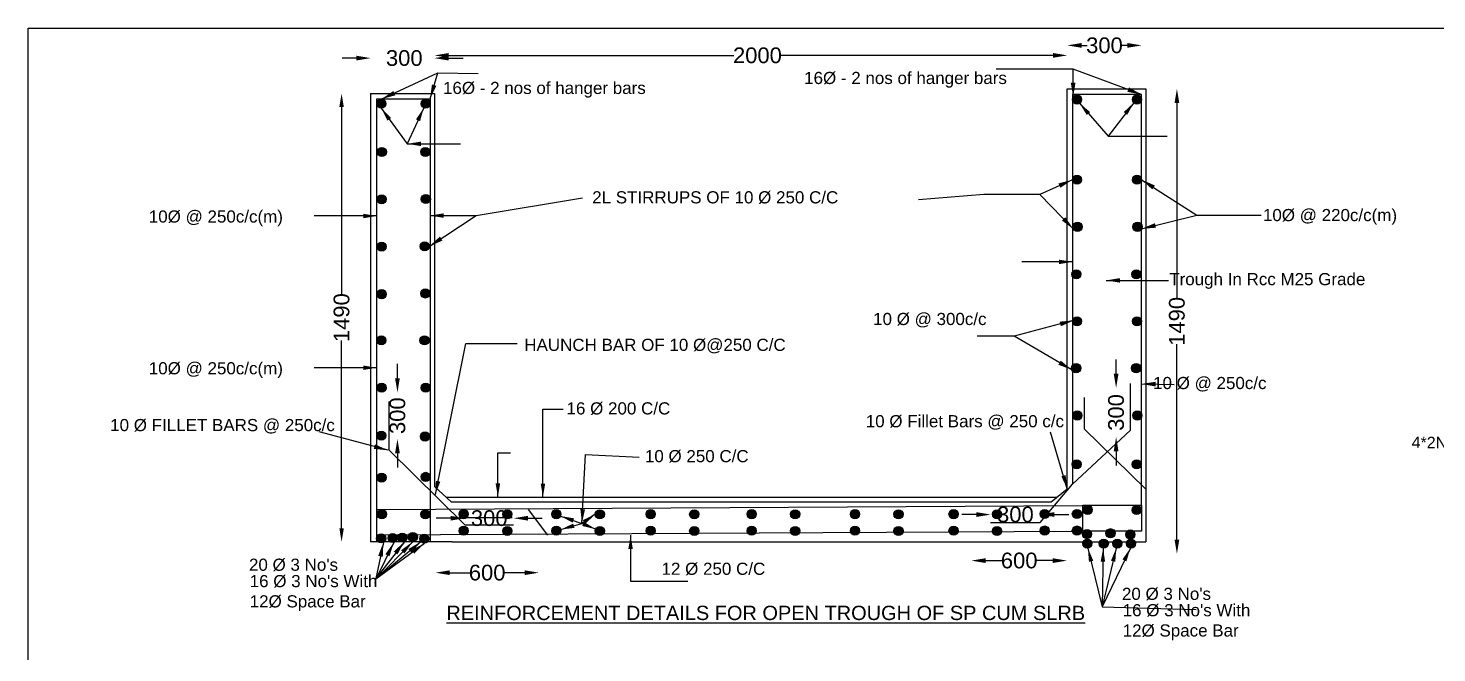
# Model space of a CAD drawing. Header units: millimetres. Extents: x 97544 to 114613, y -266 to 11013.
# Drawn here: x 97544 to 107403, y 6642 to 11013 of the extents above; entities that cross this region are included whole.
import ezdxf

# ---------------------------------------------------------------- set-up
doc = ezdxf.new("R2010")
doc.units = ezdxf.units.MM
doc.header["$MEASUREMENT"] = 0
doc.layers.add('DRAWING', color=7, linetype='Continuous')
doc.layers.add('TEXT', color=7, linetype='Continuous')
doc.styles.get("Standard").update_dxf_attribs({"font": 'arial.ttf'})
doc.dimstyles.get("Standard").update_dxf_attribs({"dimtxt": 110, "dimasz": 100, "dimexe": 0.18, "dimexo": 0.0625, "dimgap": 0.09, "dimtad": 0, "dimdec": 0, "dimzin": 0, "dimdsep": 46, "dimtxsty": 'Standard', "dimcen": 0.09, "dimse1": 1, "dimse2": 1, "dimadec": 0, "dimazin": 0, "dimtfac": 1, "dimtdec": 0, "dimtofl": 0, "dimtmove": 0, "dimatfit": 3, "dimfxl": 1, "dimtolj": 1, "dimtzin": 0, "dimarcsym": 0})

# ---------------------------------------------------------------- blocks, each defined once
blk = doc.blocks.new('*D33')
at = {"layer": 'Defpoints', "color": 0}
for p in [(99940.5, 10555.2), (99737.5, 7419.2), (99983.9, 7419.2)]:
    blk.add_point(p, dxfattribs=at)
at = {"layer": 'DRAWING', "color": 0, "lineweight": -2}
for p, q in [((99737.5, 10460.2), (99737.5, 9146.2)), ((99737.5, 7514.2), (99737.5, 8828.2))]:
    blk.add_line(p, q, dxfattribs=at)
at = {"layer": 'DRAWING', "color": 0}
for points in [[(99721.7, 10460.2), (99753.3, 10460.2), (99737.5, 10555.2)], [(99721.7, 7514.2), (99753.3, 7514.2), (99737.5, 7419.2)]]:
    blk.add_solid(points, dxfattribs=at)
at = {"layer": 'DRAWING', "color": 0, "insert": (99737.5, 8987.2), "char_height": 110, "attachment_point": 5, "rotation": 90}
blk.add_mtext('\\A1;1490', dxfattribs=at)
blk = doc.blocks.new('*D34')
at = {"layer": 'Defpoints', "color": 0}
for p in [(105365.1, 10588.6), (105583.6, 10588.6), (105365.1, 7334)]:
    blk.add_point(p, dxfattribs=at)
at = {"layer": 'DRAWING', "color": 0, "lineweight": -2}
for p, q in [((105583.6, 10488.6), (105583.6, 9120.3)), ((105583.6, 7434), (105583.6, 8802.3))]:
    blk.add_line(p, q, dxfattribs=at)
at = {"layer": 'DRAWING', "color": 0}
for points in [[(105566.9, 10488.6), (105600.2, 10488.6), (105583.6, 10588.6)], [(105566.9, 7434), (105600.2, 7434), (105583.6, 7334)]]:
    blk.add_solid(points, dxfattribs=at)
at = {"layer": 'DRAWING', "color": 0, "insert": (105583.6, 8961.3), "char_height": 110, "attachment_point": 5, "rotation": 90}
blk.add_mtext('\\A1;1490', dxfattribs=at)
blk = doc.blocks.new('*D35')
at = {"layer": 'Defpoints', "color": 0}
for p in [(105336.2, 10892.2), (104816.6, 10588.6), (105336.2, 10588.6)]:
    blk.add_point(p, dxfattribs=at)
at = {"layer": 'DRAWING', "color": 0, "lineweight": -2}
for p, q in [((104916.6, 10892.2), (104955, 10892.2)), ((105236.2, 10892.2), (105197.7, 10892.2))]:
    blk.add_line(p, q, dxfattribs=at)
at = {"layer": 'DRAWING', "color": 0}
for points in [[(104916.6, 10908.9), (104916.6, 10875.5), (104816.6, 10892.2)], [(105236.2, 10908.9), (105236.2, 10875.5), (105336.2, 10892.2)]]:
    blk.add_solid(points, dxfattribs=at)
at = {"layer": 'DRAWING', "color": 0, "insert": (105076.4, 10892.2), "char_height": 110, "attachment_point": 5}
blk.add_mtext('\\A1;300', dxfattribs=at)
blk = doc.blocks.new('*D36')
at = {"layer": 'Defpoints', "color": 0}
for p in [(100387.4, 10822.2), (100387.4, 10555.2), (104816.6, 10588.6)]:
    blk.add_point(p, dxfattribs=at)
at = {"layer": 'DRAWING', "color": 0, "lineweight": -2}
for p, q in [((100487.4, 10822.2), (102482.6, 10822.2)), ((104716.6, 10822.2), (102812.8, 10822.2))]:
    blk.add_line(p, q, dxfattribs=at)
at = {"layer": 'DRAWING', "color": 0}
for points in [[(100487.4, 10838.8), (100487.4, 10805.5), (100387.4, 10822.2)], [(104716.6, 10838.8), (104716.6, 10805.5), (104816.6, 10822.2)]]:
    blk.add_solid(points, dxfattribs=at)
at = {"layer": 'DRAWING', "color": 0, "insert": (102647.7, 10822.2), "char_height": 110, "attachment_point": 5}
blk.add_mtext('\\A1;2000', dxfattribs=at)
blk = doc.blocks.new('*D30')
at = {"layer": 'Defpoints', "color": 0}
for p in [(99940.5, 10803.2), (99940.5, 10555.2), (100387.4, 10555.2)]:
    blk.add_point(p, dxfattribs=at)
at = {"layer": 'DRAWING', "color": 0, "lineweight": -2}
for p, q in [((99840.5, 10803.2), (99740.5, 10803.2)), ((100487.4, 10803.2), (100587.4, 10803.2))]:
    blk.add_line(p, q, dxfattribs=at)
at = {"layer": 'DRAWING', "color": 0}
for points in [[(99840.5, 10819.9), (99840.5, 10786.6), (99940.5, 10803.2)], [(100487.4, 10819.9), (100487.4, 10786.6), (100387.4, 10803.2)]]:
    blk.add_solid(points, dxfattribs=at)
at = {"layer": 'DRAWING', "color": 0, "insert": (100176.2, 10803.2), "char_height": 110, "attachment_point": 5}
blk.add_mtext('\\A1;300', dxfattribs=at)
blk = doc.blocks.new('*D31')
at = {"layer": 'Defpoints', "color": 0}
for p in [(100128.4, 8463.5), (100128.4, 8463.5), (100128.4, 8138.9)]:
    blk.add_point(p, dxfattribs=at)
at = {"layer": 'DRAWING', "color": 0, "lineweight": -2}
for p, q in [((100128.4, 8563.5), (100128.4, 8663.5)), ((100128.4, 8038.9), (100128.4, 7938.9))]:
    blk.add_line(p, q, dxfattribs=at)
at = {"layer": 'DRAWING', "color": 0}
for points in [[(100111.7, 8563.5), (100145, 8563.5), (100128.4, 8463.5)], [(100111.7, 8038.9), (100145, 8038.9), (100128.4, 8138.9)]]:
    blk.add_solid(points, dxfattribs=at)
at = {"layer": 'DRAWING', "color": 0, "insert": (100128.4, 8301.2), "char_height": 110, "attachment_point": 5, "rotation": 90}
blk.add_mtext('\\A1;300', dxfattribs=at)
blk = doc.blocks.new('*D32')
at = {"layer": 'Defpoints', "color": 0}
for p in [(105156.2, 8495.4), (105158, 8495.4), (105149, 8152.2)]:
    blk.add_point(p, dxfattribs=at)
at = {"layer": 'DRAWING', "color": 0, "lineweight": -2}
for p, q in [((105158, 8595.4), (105158, 8695.4)), ((105158, 8052.2), (105158, 7952.2))]:
    blk.add_line(p, q, dxfattribs=at)
at = {"layer": 'DRAWING', "color": 0}
for points in [[(105141.3, 8595.4), (105174.6, 8595.4), (105158, 8495.4)], [(105141.3, 8052.2), (105174.6, 8052.2), (105158, 8152.2)]]:
    blk.add_solid(points, dxfattribs=at)
at = {"layer": 'DRAWING', "color": 0, "insert": (105158, 8323.8), "char_height": 110, "attachment_point": 5, "rotation": 90}
blk.add_mtext('\\A1;300', dxfattribs=at)
blk = doc.blocks.new('*D37')
at = {"layer": 'Defpoints', "color": 0}
for p in [(104144.4, 7419.2), (104814.7, 7335.7), (104144.4, 7287.3)]:
    blk.add_point(p, dxfattribs=at)
at = {"layer": 'DRAWING', "color": 0, "lineweight": -2}
for p, q in [((104244.4, 7287.3), (104357.9, 7287.3)), ((104714.7, 7287.3), (104601.3, 7287.3))]:
    blk.add_line(p, q, dxfattribs=at)
at = {"layer": 'DRAWING', "color": 0}
for points in [[(104244.4, 7303.9), (104244.4, 7270.6), (104144.4, 7287.3)], [(104714.7, 7303.9), (104714.7, 7270.6), (104814.7, 7287.3)]]:
    blk.add_solid(points, dxfattribs=at)
at = {"layer": 'DRAWING', "color": 0, "insert": (104479.6, 7287.3), "char_height": 110, "attachment_point": 5}
blk.add_mtext('\\A1;600', dxfattribs=at)
blk = doc.blocks.new('*D38')
at = {"layer": 'Defpoints', "color": 0}
for p in [(104279.4, 7609.5), (104279.4, 7553.8), (104626.8, 7553.8)]:
    blk.add_point(p, dxfattribs=at)
at = {"layer": 'DRAWING', "color": 0, "lineweight": -2}
for p, q in [((104179.4, 7609.5), (104079.4, 7609.5)), ((104726.8, 7609.5), (104826.8, 7609.5))]:
    blk.add_line(p, q, dxfattribs=at)
at = {"layer": 'DRAWING', "color": 0}
for points in [[(104179.4, 7626.2), (104179.4, 7592.8), (104279.4, 7609.5)], [(104726.8, 7626.2), (104726.8, 7592.8), (104626.8, 7609.5)]]:
    blk.add_solid(points, dxfattribs=at)
at = {"layer": 'DRAWING', "color": 0, "insert": (104453.1, 7609.5), "char_height": 110, "attachment_point": 5}
blk.add_mtext('\\A1;300', dxfattribs=at)
blk = doc.blocks.new('*D39')
at = {"layer": 'Defpoints', "color": 0}
for p in [(100599.8, 7537), (100941.6, 7583.8), (100941.6, 7537)]:
    blk.add_point(p, dxfattribs=at)
at = {"layer": 'DRAWING', "color": 0, "lineweight": -2}
for p, q in [((100499.8, 7583.8), (100399.8, 7583.8)), ((101041.6, 7583.8), (101141.6, 7583.8))]:
    blk.add_line(p, q, dxfattribs=at)
at = {"layer": 'DRAWING', "color": 0}
for points in [[(100499.8, 7600.5), (100499.8, 7567.2), (100599.8, 7583.8)], [(101041.6, 7600.5), (101041.6, 7567.2), (100941.6, 7583.8)]]:
    blk.add_solid(points, dxfattribs=at)
at = {"layer": 'DRAWING', "color": 0, "insert": (100770.7, 7583.8), "char_height": 110, "attachment_point": 5}
blk.add_mtext('\\A1;300', dxfattribs=at)
blk = doc.blocks.new('*D40')
at = {"layer": 'Defpoints', "color": 0}
for p in [(101117.7, 7419.2), (100394.8, 7303.1), (101117.7, 7202.7)]:
    blk.add_point(p, dxfattribs=at)
at = {"layer": 'DRAWING', "color": 0, "lineweight": -2}
for p, q in [((100494.8, 7202.7), (100634.5, 7202.7)), ((101017.7, 7202.7), (100877.9, 7202.7))]:
    blk.add_line(p, q, dxfattribs=at)
at = {"layer": 'DRAWING', "color": 0}
for points in [[(100494.8, 7219.3), (100494.8, 7186), (100394.8, 7202.7)], [(101017.7, 7219.3), (101017.7, 7186), (101117.7, 7202.7)]]:
    blk.add_solid(points, dxfattribs=at)
at = {"layer": 'DRAWING', "color": 0, "insert": (100756.2, 7202.7), "char_height": 110, "attachment_point": 5}
blk.add_mtext('\\A1;600', dxfattribs=at)

msp = doc.modelspace()

# ---------------------------------------------------------------- hatches: boundary and pattern name
at = {"layer": 'DRAWING'}
h = msp.add_hatch(color=256, dxfattribs=at)
h.paths.add_polyline_path([(100047.7, 10484, 0.183648), (100039.6, 10505.2), (99991.7, 10505.2, 0.106401), (99985, 10493.5), (99985, 10474.4, 0.85914)])
h.paths.add_polyline_path([(99991.7, 10505.2), (100039.6, 10505.2, 0.449154)])
h = msp.add_hatch(color=256, dxfattribs=at)
h.paths.add_polyline_path([(100357.6, 10484, 0.183648), (100349.5, 10505.2), (100301.6, 10505.2, 0.106401), (100294.9, 10493.5), (100294.9, 10474.4, 0.85914)])
h.paths.add_polyline_path([(100301.6, 10505.2), (100349.5, 10505.2, 0.449154)])
h = msp.add_hatch(color=256, dxfattribs=at)
h.paths.add_polyline_path([(104916.6, 10513.8, 0.183648), (104908.5, 10535), (104860.6, 10535, 0.106401), (104854, 10523.3), (104854, 10504.2, 0.85914)])
h.paths.add_polyline_path([(104860.6, 10535), (104908.5, 10535, 0.449154)])
h = msp.add_hatch(color=256, dxfattribs=at)
h.paths.add_polyline_path([(105336.2, 10513.8, 0.183648), (105328.1, 10535), (105280.2, 10535, 0.106401), (105273.5, 10523.3), (105273.5, 10504.2, 0.85914)])
h.paths.add_polyline_path([(105280.2, 10535), (105328.1, 10535, 0.449154)])
h = msp.add_hatch(color=256, dxfattribs=at)
h.paths.add_polyline_path([(100050.9, 10146.9, 0.183648), (100042.8, 10168.2), (99994.9, 10168.2, 0.106401), (99988.2, 10156.5), (99988.2, 10137.4, 0.85914)])
h.paths.add_polyline_path([(99994.9, 10168.2), (100042.8, 10168.2, 0.449154)])
h = msp.add_hatch(color=256, dxfattribs=at)
h.paths.add_polyline_path([(100355.9, 10146.9, 0.183648), (100347.9, 10168.2), (100300, 10168.2, 0.106401), (100293.3, 10156.5), (100293.3, 10137.4, 0.85914)])
h.paths.add_polyline_path([(100300, 10168.2), (100347.9, 10168.2, 0.449154)])
h = msp.add_hatch(color=256, dxfattribs=at)
h.paths.add_polyline_path([(104916.6, 9952.3, 0.183648), (104908.5, 9973.6), (104860.6, 9973.6, 0.106401), (104854, 9961.8), (104854, 9942.7, 0.85914)])
h.paths.add_polyline_path([(104860.6, 9973.6), (104908.5, 9973.6, 0.449154)])
h = msp.add_hatch(color=256, dxfattribs=at)
h.paths.add_polyline_path([(105336.2, 9952.3, 0.183648), (105328.1, 9973.6), (105280.2, 9973.6, 0.106401), (105273.5, 9961.8), (105273.5, 9942.7, 0.85914)])
h.paths.add_polyline_path([(105280.2, 9973.6), (105328.1, 9973.6, 0.449154)])
h = msp.add_hatch(color=256, dxfattribs=at)
h.paths.add_polyline_path([(100049.3, 9815.7, 0.183648), (100041.2, 9837), (99993.3, 9837, 0.106401), (99986.7, 9825.3), (99986.7, 9806.2, 0.85914)])
h.paths.add_polyline_path([(99993.3, 9837), (100041.2, 9837, 0.449154)])
h = msp.add_hatch(color=256, dxfattribs=at)
h.paths.add_polyline_path([(100359.2, 9817.3, 0.183648), (100351.1, 9838.6), (100303.2, 9838.6, 0.106401), (100296.6, 9826.9), (100296.6, 9807.8, 0.85914)])
h.paths.add_polyline_path([(100303.2, 9838.6), (100351.1, 9838.6, 0.449154)])
h = msp.add_hatch(color=256, dxfattribs=at)
h.paths.add_polyline_path([(104919.9, 9622.7, 0.183648), (104911.8, 9644), (104863.9, 9644, 0.106401), (104857.3, 9632.2), (104857.3, 9613.1, 0.85914)])
h.paths.add_polyline_path([(104863.9, 9644), (104911.8, 9644, 0.449154)])
h = msp.add_hatch(color=256, dxfattribs=at)
h.paths.add_polyline_path([(105339.4, 9622.7, 0.183648), (105331.3, 9644), (105283.4, 9644, 0.106401), (105276.8, 9632.2), (105276.8, 9613.1, 0.85914)])
h.paths.add_polyline_path([(105283.4, 9644), (105331.3, 9644, 0.449154)])
h = msp.add_hatch(color=256, dxfattribs=at)
h.paths.add_polyline_path([(100049.3, 9484, 0.183648), (100041.2, 9505.2), (99993.3, 9505.2, 0.106401), (99986.7, 9493.5), (99986.7, 9474.4, 0.85914)])
h.paths.add_polyline_path([(99993.3, 9505.2), (100041.2, 9505.2, 0.449154)])
h = msp.add_hatch(color=256, dxfattribs=at)
h.paths.add_polyline_path([(100351.1, 9485.6, 0.183648), (100343, 9506.8), (100295.1, 9506.8, 0.106401), (100288.5, 9495.1), (100288.5, 9476, 0.85914)])
h.paths.add_polyline_path([(100295.1, 9506.8), (100343, 9506.8, 0.449154)])
h = msp.add_hatch(color=256, dxfattribs=at)
h.paths.add_polyline_path([(104911.8, 9290.9, 0.183648), (104903.7, 9312.2), (104855.8, 9312.2, 0.106401), (104849.2, 9300.5), (104849.2, 9281.4, 0.85914)])
h.paths.add_polyline_path([(104855.8, 9312.2), (104903.7, 9312.2, 0.449154)])
h = msp.add_hatch(color=256, dxfattribs=at)
h.paths.add_polyline_path([(105331.3, 9290.9, 0.183648), (105323.2, 9312.2), (105275.3, 9312.2, 0.106401), (105268.7, 9300.5), (105268.7, 9281.4, 0.85914)])
h.paths.add_polyline_path([(105275.3, 9312.2), (105323.2, 9312.2, 0.449154)])
h = msp.add_hatch(color=256, dxfattribs=at)
h.paths.add_polyline_path([(100049.3, 9151.8, 0.183648), (100041.2, 9173.1), (99993.3, 9173.1, 0.106401), (99986.7, 9161.4), (99986.7, 9142.3, 0.85914)])
h.paths.add_polyline_path([(99993.3, 9173.1), (100041.2, 9173.1, 0.449154)])
h = msp.add_hatch(color=256, dxfattribs=at)
h.paths.add_polyline_path([(100355.9, 9156.6, 0.183648), (100347.9, 9177.9), (100300, 9177.9, 0.106401), (100293.3, 9166.2), (100293.3, 9147.1, 0.85914)])
h.paths.add_polyline_path([(100300, 9177.9), (100347.9, 9177.9, 0.449154)])
h = msp.add_hatch(color=256, dxfattribs=at)
h.paths.add_polyline_path([(104916.6, 8962, 0.183648), (104908.5, 8983.3), (104860.6, 8983.3, 0.106401), (104854, 8971.5), (104854, 8952.4, 0.85914)])
h.paths.add_polyline_path([(104860.6, 8983.3), (104908.5, 8983.3, 0.449154)])
h = msp.add_hatch(color=256, dxfattribs=at)
h.paths.add_polyline_path([(105336.2, 8962, 0.183648), (105328.1, 8983.3), (105280.2, 8983.3, 0.106401), (105273.5, 8971.5), (105273.5, 8952.4, 0.85914)])
h.paths.add_polyline_path([(105280.2, 8983.3), (105328.1, 8983.3, 0.449154)])
h = msp.add_hatch(color=256, dxfattribs=at)
h.paths.add_polyline_path([(100048.2, 8828.2, 0.183648), (100040.1, 8849.5), (99992.2, 8849.5, 0.106401), (99985.6, 8837.8), (99985.6, 8818.7, 0.85914)])
h.paths.add_polyline_path([(99992.2, 8849.5), (100040.1, 8849.5, 0.449154)])
h = msp.add_hatch(color=256, dxfattribs=at)
h.paths.add_polyline_path([(100349.9, 8828.2, 0.183648), (100341.8, 8849.5), (100293.9, 8849.5, 0.106401), (100287.3, 8837.8), (100287.3, 8818.7, 0.85914)])
h.paths.add_polyline_path([(100293.9, 8849.5), (100341.8, 8849.5, 0.449154)])
h = msp.add_hatch(color=256, dxfattribs=at)
h.paths.add_polyline_path([(104910.6, 8633.6, 0.183648), (104902.5, 8654.9), (104854.6, 8654.9, 0.106401), (104847.9, 8643.1), (104847.9, 8624, 0.85914)])
h.paths.add_polyline_path([(104854.6, 8654.9), (104902.5, 8654.9, 0.449154)])
h = msp.add_hatch(color=256, dxfattribs=at)
h.paths.add_polyline_path([(105330.1, 8633.6, 0.183648), (105322, 8654.9), (105274.1, 8654.9, 0.106401), (105267.5, 8643.1), (105267.5, 8624, 0.85914)])
h.paths.add_polyline_path([(105274.1, 8654.9), (105322, 8654.9, 0.449154)])
h = msp.add_hatch(color=256, dxfattribs=at)
h.paths.add_polyline_path([(100049.2, 8497.1, 0.183648), (100041.1, 8518.3), (99993.2, 8518.3, 0.106401), (99986.6, 8506.6), (99986.6, 8487.5, 0.85914)])
h.paths.add_polyline_path([(99993.2, 8518.3), (100041.1, 8518.3, 0.449154)])
h = msp.add_hatch(color=256, dxfattribs=at)
h.paths.add_polyline_path([(100358, 8497.1, 0.183648), (100349.9, 8518.3), (100302, 8518.3, 0.106401), (100295.4, 8506.6), (100295.4, 8487.5, 0.85914)])
h.paths.add_polyline_path([(100302, 8518.3), (100349.9, 8518.3, 0.449154)])
h = msp.add_hatch(color=256, dxfattribs=at)
h.paths.add_polyline_path([(104918.7, 8302.4, 0.183648), (104910.6, 8323.7), (104862.7, 8323.7, 0.106401), (104856, 8311.9), (104856, 8292.9, 0.85914)])
h.paths.add_polyline_path([(104862.7, 8323.7), (104910.6, 8323.7, 0.449154)])
h = msp.add_hatch(color=256, dxfattribs=at)
h.paths.add_polyline_path([(105338.2, 8302.4, 0.183648), (105330.1, 8323.7), (105282.2, 8323.7, 0.106401), (105275.6, 8311.9), (105275.6, 8292.9, 0.85914)])
h.paths.add_polyline_path([(105282.2, 8323.7), (105330.1, 8323.7, 0.449154)])
h = msp.add_hatch(color=256, dxfattribs=at)
h.paths.add_polyline_path([(100047.2, 8161.8, 0.183648), (100039.2, 8183), (99991.2, 8183, 0.106401), (99984.6, 8171.3), (99984.6, 8152.2, 0.85914)])
h.paths.add_polyline_path([(99991.2, 8183), (100039.2, 8183, 0.449154)])
h = msp.add_hatch(color=256, dxfattribs=at)
h.paths.add_polyline_path([(100353.9, 8155.7, 0.183648), (100345.8, 8177), (100297.9, 8177, 0.106401), (100291.3, 8165.2), (100291.3, 8146.1, 0.85914)])
h.paths.add_polyline_path([(100297.9, 8177), (100345.8, 8177, 0.449154)])
h = msp.add_hatch(color=256, dxfattribs=at)
h.paths.add_polyline_path([(104914.6, 7961, 0.183648), (104906.5, 7982.3), (104858.6, 7982.3, 0.106401), (104851.9, 7970.6), (104851.9, 7951.5, 0.85914)])
h.paths.add_polyline_path([(104858.6, 7982.3), (104906.5, 7982.3, 0.449154)])
h = msp.add_hatch(color=256, dxfattribs=at)
h.paths.add_polyline_path([(105334.1, 7961, 0.183648), (105326, 7982.3), (105278.1, 7982.3, 0.106401), (105271.5, 7970.6), (105271.5, 7951.5, 0.85914)])
h.paths.add_polyline_path([(105278.1, 7982.3), (105326, 7982.3, 0.449154)])
h = msp.add_hatch(color=256, dxfattribs=at)
h.paths.add_polyline_path([(100049.3, 7867.9, 0.183648), (100041.2, 7889.2), (99993.3, 7889.2, 0.106401), (99986.7, 7877.5), (99986.7, 7858.4, 0.85914)])
h.paths.add_polyline_path([(99993.3, 7889.2), (100041.2, 7889.2, 0.449154)])
h = msp.add_hatch(color=256, dxfattribs=at)
h.paths.add_polyline_path([(100358, 7872.9, 0.183648), (100349.9, 7894.2), (100302, 7894.2, 0.106401), (100295.4, 7882.5), (100295.4, 7863.4, 0.85914)])
h.paths.add_polyline_path([(100302, 7894.2), (100349.9, 7894.2, 0.449154)])
h = msp.add_hatch(color=256, dxfattribs=at)
h.paths.add_polyline_path([(100051, 7612.5, 0.183648), (100042.9, 7633.8), (99995, 7633.8, 0.106401), (99988.4, 7622.1), (99988.4, 7603, 0.85914)])
h.paths.add_polyline_path([(99995, 7633.8), (100042.9, 7633.8, 0.449154)])
h = msp.add_hatch(color=256, dxfattribs=at)
h.paths.add_polyline_path([(100355.5, 7611.3, 0.183648), (100347.4, 7632.6), (100299.5, 7632.6, 0.106401), (100292.9, 7620.8), (100292.9, 7601.7, 0.85914)])
h.paths.add_polyline_path([(100299.5, 7632.6), (100347.4, 7632.6, 0.449154)])
h = msp.add_hatch(color=256, dxfattribs=at)
h.paths.add_polyline_path([(100624.3, 7612.5, 0.183648), (100616.2, 7633.8), (100568.3, 7633.8, 0.106401), (100561.7, 7622.1), (100561.7, 7603, 0.85914)])
h.paths.add_polyline_path([(100568.3, 7633.8), (100616.2, 7633.8, 0.449154)])
h = msp.add_hatch(color=256, dxfattribs=at)
h.paths.add_polyline_path([(100928.9, 7611.3, 0.183648), (100920.8, 7632.6), (100872.9, 7632.6, 0.106401), (100866.3, 7620.8), (100866.3, 7601.7, 0.85914)])
h.paths.add_polyline_path([(100872.9, 7632.6), (100920.8, 7632.6, 0.449154)])
h = msp.add_hatch(color=256, dxfattribs=at)
h.paths.add_polyline_path([(101272.3, 7612.5, 0.183648), (101264.2, 7633.8), (101216.3, 7633.8, 0.106401), (101209.7, 7622.1), (101209.7, 7603, 0.85914)])
h.paths.add_polyline_path([(101216.3, 7633.8), (101264.2, 7633.8, 0.449154)])
h = msp.add_hatch(color=256, dxfattribs=at)
h.paths.add_polyline_path([(101576.9, 7611.3, 0.183648), (101568.8, 7632.6), (101520.9, 7632.6, 0.106401), (101514.2, 7620.8), (101514.2, 7601.7, 0.85914)])
h.paths.add_polyline_path([(101520.9, 7632.6), (101568.8, 7632.6, 0.449154)])
h = msp.add_hatch(color=256, dxfattribs=at)
h.paths.add_polyline_path([(101932.9, 7612.5, 0.183648), (101924.8, 7633.8), (101876.9, 7633.8, 0.106401), (101870.3, 7622.1), (101870.3, 7603, 0.85914)])
h.paths.add_polyline_path([(101876.9, 7633.8), (101924.8, 7633.8, 0.449154)])
h = msp.add_hatch(color=256, dxfattribs=at)
h.paths.add_polyline_path([(102237.5, 7611.3, 0.183648), (102229.4, 7632.6), (102181.5, 7632.6, 0.106401), (102174.8, 7620.8), (102174.8, 7601.7, 0.85914)])
h.paths.add_polyline_path([(102181.5, 7632.6), (102229.4, 7632.6, 0.449154)])
h = msp.add_hatch(color=256, dxfattribs=at)
h.paths.add_polyline_path([(102639.1, 7612.5, 0.183648), (102631, 7633.8), (102583.1, 7633.8, 0.106401), (102576.5, 7622.1), (102576.5, 7603, 0.85914)])
h.paths.add_polyline_path([(102583.1, 7633.8), (102631, 7633.8, 0.449154)])
h = msp.add_hatch(color=256, dxfattribs=at)
h.paths.add_polyline_path([(102943.7, 7611.3, 0.183648), (102935.6, 7632.6), (102887.7, 7632.6, 0.106401), (102881, 7620.8), (102881, 7601.7, 0.85914)])
h.paths.add_polyline_path([(102887.7, 7632.6), (102935.6, 7632.6, 0.449154)])
h = msp.add_hatch(color=256, dxfattribs=at)
h.paths.add_polyline_path([(103362.6, 7612.5, 0.183648), (103354.5, 7633.8), (103306.6, 7633.8, 0.106401), (103299.9, 7622.1), (103299.9, 7603, 0.85914)])
h.paths.add_polyline_path([(103306.6, 7633.8), (103354.5, 7633.8, 0.449154)])
h = msp.add_hatch(color=256, dxfattribs=at)
h.paths.add_polyline_path([(103667.1, 7611.3, 0.183648), (103659, 7632.6), (103611.1, 7632.6, 0.106401), (103604.5, 7620.8), (103604.5, 7601.7, 0.85914)])
h.paths.add_polyline_path([(103611.1, 7632.6), (103659, 7632.6, 0.449154)])
h = msp.add_hatch(color=256, dxfattribs=at)
h.paths.add_polyline_path([(104052.4, 7612.5, 0.183648), (104044.3, 7633.8), (103996.4, 7633.8, 0.106401), (103989.8, 7622.1), (103989.8, 7603, 0.85914)])
h.paths.add_polyline_path([(103996.4, 7633.8), (104044.3, 7633.8, 0.449154)])
h = msp.add_hatch(color=256, dxfattribs=at)
h.paths.add_polyline_path([(104357, 7611.3, 0.183648), (104348.9, 7632.6), (104301, 7632.6, 0.106401), (104294.4, 7620.8), (104294.4, 7601.7, 0.85914)])
h.paths.add_polyline_path([(104301, 7632.6), (104348.9, 7632.6, 0.449154)])
h = msp.add_hatch(color=256, dxfattribs=at)
h.paths.add_polyline_path([(104690.3, 7613.9, 0.183648), (104682.2, 7635.2), (104634.3, 7635.2, 0.106401), (104627.7, 7623.4), (104627.7, 7604.3, 0.85914)])
h.paths.add_polyline_path([(104634.3, 7635.2), (104682.2, 7635.2, 0.449154)])
h = msp.add_hatch(color=256, dxfattribs=at)
h.paths.add_polyline_path([(104915.6, 7613.9, 0.183648), (104907.5, 7635.2), (104859.6, 7635.2, 0.106401), (104853, 7623.4), (104853, 7604.3, 0.85914)])
h.paths.add_polyline_path([(104859.6, 7635.2), (104907.5, 7635.2, 0.449154)])
h = msp.add_hatch(color=256, dxfattribs=at)
h.paths.add_polyline_path([(104991.3, 7642.3, 0.183648), (104983.2, 7663.6), (104935.3, 7663.6, 0.106401), (104928.6, 7651.9), (104928.6, 7632.8, 0.85914)])
h.paths.add_polyline_path([(104935.3, 7663.6), (104983.2, 7663.6, 0.449154)])
h = msp.add_hatch(color=256, dxfattribs=at)
h.paths.add_polyline_path([(105334.1, 7641.1, 0.183648), (105326, 7662.4), (105278.1, 7662.4, 0.106401), (105271.5, 7650.6), (105271.5, 7631.5, 0.85914)])
h.paths.add_polyline_path([(105278.1, 7662.4), (105326, 7662.4, 0.449154)])
h = msp.add_hatch(color=256, dxfattribs=at)
h.paths.add_polyline_path([(100624.3, 7496.2, 0.183648), (100616.2, 7517.4), (100568.3, 7517.4, 0.106401), (100561.7, 7505.7), (100561.7, 7486.6, 0.85914)])
h.paths.add_polyline_path([(100568.3, 7517.4), (100616.2, 7517.4, 0.449154)])
h = msp.add_hatch(color=256, dxfattribs=at)
h.paths.add_polyline_path([(100928.9, 7494.9, 0.183648), (100920.8, 7516.2), (100872.9, 7516.2, 0.106401), (100866.3, 7504.4), (100866.3, 7485.3, 0.85914)])
h.paths.add_polyline_path([(100872.9, 7516.2), (100920.8, 7516.2, 0.449154)])
h = msp.add_hatch(color=256, dxfattribs=at)
h.paths.add_polyline_path([(101272.3, 7496.2, 0.183648), (101264.2, 7517.4), (101216.3, 7517.4, 0.106401), (101209.7, 7505.7), (101209.7, 7486.6, 0.85914)])
h.paths.add_polyline_path([(101216.3, 7517.4), (101264.2, 7517.4, 0.449154)])
h = msp.add_hatch(color=256, dxfattribs=at)
h.paths.add_polyline_path([(101576.9, 7494.9, 0.183648), (101568.8, 7516.2), (101520.9, 7516.2, 0.106401), (101514.2, 7504.4), (101514.2, 7485.3, 0.85914)])
h.paths.add_polyline_path([(101520.9, 7516.2), (101568.8, 7516.2, 0.449154)])
h = msp.add_hatch(color=256, dxfattribs=at)
h.paths.add_polyline_path([(101932.9, 7496.2, 0.183648), (101924.8, 7517.4), (101876.9, 7517.4, 0.106401), (101870.3, 7505.7), (101870.3, 7486.6, 0.85914)])
h.paths.add_polyline_path([(101876.9, 7517.4), (101924.8, 7517.4, 0.449154)])
h = msp.add_hatch(color=256, dxfattribs=at)
h.paths.add_polyline_path([(102237.5, 7494.9, 0.183648), (102229.4, 7516.2), (102181.5, 7516.2, 0.106401), (102174.8, 7504.4), (102174.8, 7485.3, 0.85914)])
h.paths.add_polyline_path([(102181.5, 7516.2), (102229.4, 7516.2, 0.449154)])
h = msp.add_hatch(color=256, dxfattribs=at)
h.paths.add_polyline_path([(102639.1, 7496.2, 0.183648), (102631, 7517.4), (102583.1, 7517.4, 0.106401), (102576.5, 7505.7), (102576.5, 7486.6, 0.85914)])
h.paths.add_polyline_path([(102583.1, 7517.4), (102631, 7517.4, 0.449154)])
h = msp.add_hatch(color=256, dxfattribs=at)
h.paths.add_polyline_path([(102943.7, 7494.9, 0.183648), (102935.6, 7516.2), (102887.7, 7516.2, 0.106401), (102881, 7504.4), (102881, 7485.3, 0.85914)])
h.paths.add_polyline_path([(102887.7, 7516.2), (102935.6, 7516.2, 0.449154)])
h = msp.add_hatch(color=256, dxfattribs=at)
h.paths.add_polyline_path([(103362.6, 7496.2, 0.183648), (103354.5, 7517.4), (103306.6, 7517.4, 0.106401), (103299.9, 7505.7), (103299.9, 7486.6, 0.85914)])
h.paths.add_polyline_path([(103306.6, 7517.4), (103354.5, 7517.4, 0.449154)])
h = msp.add_hatch(color=256, dxfattribs=at)
h.paths.add_polyline_path([(103667.1, 7494.9, 0.183648), (103659, 7516.2), (103611.1, 7516.2, 0.106401), (103604.5, 7504.4), (103604.5, 7485.3, 0.85914)])
h.paths.add_polyline_path([(103611.1, 7516.2), (103659, 7516.2, 0.449154)])
h = msp.add_hatch(color=256, dxfattribs=at)
h.paths.add_polyline_path([(104052.4, 7496.2, 0.183648), (104044.3, 7517.4), (103996.4, 7517.4, 0.106401), (103989.8, 7505.7), (103989.8, 7486.6, 0.85914)])
h.paths.add_polyline_path([(103996.4, 7517.4), (104044.3, 7517.4, 0.449154)])
h = msp.add_hatch(color=256, dxfattribs=at)
h.paths.add_polyline_path([(104357, 7494.9, 0.183648), (104348.9, 7516.2), (104301, 7516.2, 0.106401), (104294.4, 7504.4), (104294.4, 7485.3, 0.85914)])
h.paths.add_polyline_path([(104301, 7516.2), (104348.9, 7516.2, 0.449154)])
h = msp.add_hatch(color=256, dxfattribs=at)
h.paths.add_polyline_path([(104690.3, 7497.5, 0.183648), (104682.2, 7518.8), (104634.3, 7518.8, 0.106401), (104627.7, 7507), (104627.7, 7487.9, 0.85914)])
h.paths.add_polyline_path([(104634.3, 7518.8), (104682.2, 7518.8, 0.449154)])
h = msp.add_hatch(color=256, dxfattribs=at)
h.paths.add_polyline_path([(104915.6, 7497.5, 0.183648), (104907.5, 7518.8), (104859.6, 7518.8, 0.106401), (104853, 7507), (104853, 7487.9, 0.85914)])
h.paths.add_polyline_path([(104859.6, 7518.8), (104907.5, 7518.8, 0.449154)])
h = msp.add_hatch(color=256, dxfattribs=at)
h.paths.add_polyline_path([(104986.8, 7472.6, 0.183648), (104978.7, 7493.9), (104930.8, 7493.9, 0.106401), (104924.2, 7482.2), (104924.2, 7463.1, 0.85914)])
h.paths.add_polyline_path([(104930.8, 7493.9), (104978.7, 7493.9, 0.449154)])
h = msp.add_hatch(color=256, dxfattribs=at)
h.paths.add_polyline_path([(105090.2, 7493.9), (105146.9, 7493.9, 0.602653)])
h.paths.add_polyline_path([(105150.6, 7478.9, 0.122117), (105146.9, 7493.9), (105090.2, 7493.9, 0.122117), (105086.5, 7478.9, 1)])
for points in [[(105257.6, 7437.9, -0.034559), (105262, 7438.2, 0.374296), (105289.6, 7470, 0.21421), (105278.8, 7493.9), (105236.3, 7493.9, 0.21421), (105225.5, 7470, 0.414214)], [(105289.6, 7470, 0.21421), (105278.8, 7493.9), (105236.3, 7493.9, 0.21421), (105225.5, 7470, 1)], [(100317.3, 7408.1, -0.034559), (100321.7, 7408.4, 0.374296), (100349.3, 7440.2, 0.23987), (100336.1, 7466.1), (100298.1, 7465.9, 0.236928), (100285.2, 7440.2, 0.414214)], [(100349.3, 7440.2, 0.23987), (100336.1, 7466.1), (100298.1, 7465.9, 0.236928), (100285.2, 7440.2, 1)], [(104988.3, 7406.2, 1), (104924.2, 7406.2, 0.374296), (104951.8, 7374.4), (104960.7, 7374.4, 0.374296)], [(105103.6, 7406.2, 1), (105039.5, 7406.2, 0.374296), (105067.1, 7374.4), (105076, 7374.4, 0.374296)], [(105198.8, 7406.2, 1), (105134.7, 7406.2, 0.374296), (105162.4, 7374.4), (105171.2, 7374.4, 0.374296)], [(105262, 7438.2, -0.034559), (105257.6, 7437.9, 0.374296), (105229.9, 7406.2, 0.374296), (105257.6, 7374.4), (105266.4, 7374.4, 0.374296), (105294, 7406.2, 0.414214)]]:
    msp.add_hatch(color=256, dxfattribs=at).paths.add_polyline_path(points)
h = msp.add_hatch(color=256, dxfattribs=at)
h.paths.add_polyline_path([(100042.2, 7459, 0.576652), (99986.7, 7458.7)])
h.paths.add_polyline_path([(99986.7, 7458.7, 0.130503), (99982.5, 7442.8, 1), (100046.6, 7442.8, 0.133335), (100042.2, 7459)])
h = msp.add_hatch(color=256, dxfattribs=at)
h.paths.add_polyline_path([(99983.9, 7433.3, 0.85914), (100046.6, 7442.8, 0.186928), (100038.2, 7464.4), (99990.6, 7464.1, 0.106793), (99983.9, 7452.4)], flags=17)
h.paths.add_polyline_path([(100046.6, 7442.8, 0.186928), (100038.2, 7464.4), (99990.6, 7464.1, 0.184049), (99982.5, 7442.8, 1)])
h = msp.add_hatch(color=256, dxfattribs=at)
h.paths.add_polyline_path([(100122.1, 7461.6, 0.576652), (100066.6, 7461.2)])
h.paths.add_polyline_path([(100066.6, 7461.2, 0.130503), (100062.4, 7445.4, 1), (100126.5, 7445.4, 0.133335), (100122.1, 7461.6)])
h = msp.add_hatch(color=256, dxfattribs=at)
h.paths.add_polyline_path([(100189.6, 7464, 0.576652), (100134.1, 7463.7)])
h.paths.add_polyline_path([(100134.1, 7463.7, 0.130503), (100129.9, 7447.8, 1), (100194, 7447.8, 0.133335), (100189.6, 7464)])
h = msp.add_hatch(color=256, dxfattribs=at)
h.paths.add_polyline_path([(100263.8, 7468, 0.576652), (100208.3, 7467.7)])
h.paths.add_polyline_path([(100208.3, 7467.7, 0.130503), (100204.1, 7451.8, 1), (100268.2, 7451.8, 0.133335), (100263.8, 7468)])

# ---------------------------------------------------------------- linework, layer by layer
msp.add_line((105365.1, 10588.6), (105365.1, 7419.2), dxfattribs=at)
for points in [[(97544, 11012.7), (114613.3, 11012.7), (114613.3, -266.2), (97544, -266.2)], [(99983.9, 7645.9), (105336.2, 7675.7), (105336.2, 7493.9), (99983.9, 7464.1)]]:
    msp.add_lwpolyline(points, close=True, dxfattribs=at)
for points in [[(99940.5, 10555.2), (100387.4, 10555.2), (100387.4, 7806.1), (100504.8, 7697.9), (104704.1, 7697.9)], [(99940.5, 10555.2), (99940.5, 7419.2)], [(104816.6, 7790.1), (104816.6, 10588.6)], [(104816.6, 10588.6), (105365.1, 10588.6)], [(99983.9, 7419.2), (99983.9, 10518.4), (100356.3, 10518.4), (100356.3, 7419.2)], [(105336.2, 10548.3), (104852.5, 10548.3), (104852.5, 7821.9)], [(105336.2, 7675.7), (105336.2, 10548.3)], [(100678.5, 9701.3), (101423.1, 9825.5)], [(104231.8, 9849.5), (103775.3, 9812.6)], [(104852.5, 7821.9), (105259.8, 8199.1), (105259.8, 8526.3)], [(100067.4, 8399.4), (100067.4, 8062.2), (100599.8, 7537), (100941.6, 7537)], [(104933.8, 8429.2), (104933.8, 8208.8), (105365.1, 7787.9)], [(104279.4, 7553.8), (104626.8, 7553.8), (104852.5, 7821.9)], [(104704.1, 7697.9), (104816.6, 7790.1)], [(100467.9, 7731.9), (104743.5, 7730.2)], [(101042.5, 7645.9), (101177.9, 7464.1)], [(105336.2, 7493.9), (104924.2, 7493.9), (104924.2, 7675.7), (105336.2, 7675.7)], [(100597.5, 7589.6), (100931.2, 7589.6)], [(100511.2, 7419.2), (99940.5, 7419.2)], [(100511.2, 7419.2), (104711.3, 7419.2)], [(104711.3, 7419.2), (105365.1, 7419.2)], [(101760, 7143.1), (102160.9, 7143.1)]]:
    msp.add_lwpolyline(points, dxfattribs=at)
for centre in [(100015.6, 10484), (100325.5, 10484), (104884.6, 10513.8), (105304.1, 10513.8), (100018.8, 10146.9), (100323.9, 10146.9), (104884.6, 9952.3), (105304.1, 9952.3), (100017.2, 9815.7), (100327.2, 9817.3), (104887.8, 9622.7), (105307.4, 9622.7), (100017.2, 9484), (100319.1, 9485.6), (104879.7, 9290.9), (105299.3, 9290.9), (100017.2, 9151.8), (100323.9, 9156.6), (104884.6, 8962), (105304.1, 8962), (100016.2, 8828.2), (100317.8, 8828.2), (104878.5, 8633.6), (105298.1, 8633.6), (100017.2, 8497.1), (100325.9, 8497.1), (104886.6, 8302.4), (105306.2, 8302.4), (100015.2, 8161.8), (100321.9, 8155.7), (104882.5, 7961), (105302.1, 7961), (100017.2, 7867.9), (100325.9, 7872.9), (100018.9, 7612.5), (100323.5, 7611.3), (100592.3, 7612.5), (100896.8, 7611.3), (101240.3, 7612.5), (101544.8, 7611.3), (101900.9, 7612.5), (102205.4, 7611.3), (102607.1, 7612.5), (102911.6, 7611.3), (103330.5, 7612.5), (103635.1, 7611.3), (104020.4, 7612.5), (104324.9, 7611.3), (104658.3, 7613.9), (104883.6, 7613.9), (104959.2, 7642.3), (105302.1, 7641.1), (100592.3, 7496.2), (100896.8, 7494.9), (101240.3, 7496.2), (101544.8, 7494.9), (101900.9, 7496.2), (102205.4, 7494.9), (102607.1, 7496.2), (102911.6, 7494.9), (103330.5, 7496.2), (103635.1, 7494.9), (104020.4, 7496.2), (104324.9, 7494.9), (104658.3, 7497.5), (104883.6, 7497.5), (104954.8, 7472.6), (105118.6, 7478.9), (105257.6, 7470), (100014.5, 7442.8), (100014.5, 7442.8), (100094.4, 7445.4), (100162, 7447.8), (100236.2, 7451.8), (100317.3, 7440.2), (104956.2, 7406.2), (105071.6, 7406.2), (105166.8, 7406.2), (105262, 7406.2)]:
    msp.add_circle(centre, 32, dxfattribs=at)

# ---------------------------------------------------------------- texts
for s, p in [('16Ø - 2 nos of hanger bars', (102974.7, 10621.9)), ('16Ø - 2 nos of hanger bars', (100447.3, 10552.1)), ('2L STIRRUPS OF 10 Ø 250 C/C', (101491.4, 9786.7)), ('10Ø @ 250c/c(m)', (98388.3, 9652.4)), ('10Ø @ 220c/c(m)', (106185.6, 9662.6)), ('Trough In Rcc M25 Grade', (105529.8, 9214.3)), ('HAUNCH BAR OF 10 Ø@250 C/C', (101016.1, 8754.5)), ('10Ø @ 250c/c(m)', (98388.3, 8590.6)), ('10 Ø @ 250c/c ', (105417, 8487.4)), ('16 Ø 200 C/C', (101311.8, 8309.9)), ('10 Ø FILLET BARS @ 250c/c ', (98118, 8193.1)), ('10 Ø Fillet Bars @ 250 c/c', (103405.8, 8220.2)), ('10 Ø 250 C/C', (101860.2, 7975.8)), ("20 Ø 3 No's", (99089.3, 7216)), ('12 Ø 250 C/C', (101976.7, 7187.7)), ("20 Ø 3 No's", (105198.9, 7012.3))]:
    msp.add_text(s, height=85, dxfattribs=at).set_placement(p)
msp.add_text("4*2No's", height=80, rotation=359.65712, dxfattribs=at).set_placement((107226.2, 8074.5))
at = {"layer": 'DRAWING', "char_height": 85, "attachment_point": 1}
for s, insert, width in [('10 Ø @ 300c/c ', (103457.5, 9020.5), 818.774), ("16 Ø 3 No's With\\P12Ø Space Bar", (99094.4, 7186.4), 1207.442), ("16 Ø 3 No's With\\P12Ø Space Bar", (105204, 6982.7), 1207.442)]:
    msp.add_mtext(s, dxfattribs=dict(at, insert=insert, width=width))
at = {"layer": 'TEXT'}
msp.add_text('%%UREINFORCEMENT DETAILS FOR OPEN TROUGH OF SP CUM SLRB', height=100, dxfattribs=at).set_placement((100470.9, 6871.3))

# ---------------------------------------------------------------- dimensions: what is measured, and where the dimension line sits
at = {"layer": 'DRAWING'}
dim = msp.add_linear_dim(base=(105336.2, 10892.2), p1=(104816.6, 10588.6), p2=(105336.2, 10588.6), text='300', dimstyle='Standard', dxfattribs=at)
dim.commit()
dim.dimension.update_dxf_attribs({"geometry": '*D35', "text_midpoint": (105076.4, 10892.2)})
for base, p1, p2, text, picture, middle in [((99940.5, 10803.2), (100387.4, 10555.2), (99940.5, 10555.2), '300', '*D30', (100176.2, 10803.2)), ((100387.4, 10822.2), (104816.6, 10588.6), (100387.4, 10555.2), '2000', '*D36', (102647.7, 10822.2))]:
    dim = msp.add_linear_dim(base=base, p1=p1, p2=p2, text=text, dimstyle='Standard', dxfattribs=at)
    dim.commit()
    dim.dimension.update_dxf_attribs({"geometry": picture, "text_midpoint": middle, "dimtype": 160})
for base, p1, p2, text, override, picture, middle in [((99737.5, 7419.2), (99940.5, 10555.2), (99983.9, 7419.2), '1490', {"dimasz": 95, "dimfxl": 2000, "dimarcsym": 1}, '*D33', (99737.5, 8987.2)), ((105158, 8495.4), (105149, 8152.2), (105156.2, 8495.4), '300', {"dimfxl": 2000}, '*D32', (105158, 8323.8)), ((100128.4, 8463.5), (100128.4, 8138.9), (100128.4, 8463.5), '300', {"dimfxl": 2000}, '*D31', (100128.4, 8301.2))]:
    dim = msp.add_linear_dim(base=base, p1=p1, p2=p2, angle=90, text=text, dimstyle='Standard', override=override, dxfattribs=at)
    dim.commit()
    dim.dimension.update_dxf_attribs({"geometry": picture, "text_midpoint": middle})
dim = msp.add_linear_dim(base=(105583.6, 10588.6), p1=(105365.1, 7334), p2=(105365.1, 10588.6), angle=90, text='1490', dimstyle='Standard', dxfattribs=at)
dim.commit()
dim.dimension.update_dxf_attribs({"geometry": '*D34', "text_midpoint": (105583.6, 8961.3)})
for base, p1, p2, text, picture, middle in [((100941.6, 7583.8), (100599.8, 7537), (100941.6, 7537), '300', '*D39', (100770.7, 7583.8)), ((104279.4, 7609.5), (104626.8, 7553.8), (104279.4, 7553.8), '300', '*D38', (104453.1, 7609.5)), ((101117.7, 7202.7), (100394.8, 7303.1), (101117.7, 7419.2), '600', '*D40', (100756.2, 7202.7)), ((104144.4, 7287.3), (104814.7, 7335.7), (104144.4, 7419.2), '600', '*D37', (104479.6, 7287.3))]:
    dim = msp.add_linear_dim(base=base, p1=p1, p2=p2, text=text, dimstyle='Standard', override={"dimfxl": 2000}, dxfattribs=at)
    dim.commit()
    dim.dimension.update_dxf_attribs({"geometry": picture, "text_midpoint": middle})

# ---------------------------------------------------------------- leaders
for points, override in [([(100015.6, 10516), (100411.5, 10699.4)], {"dimgap": 0.09, "dimtad": 0}), ([(100356.3, 10518.4), (100411.5, 10699.4), (100693.1, 10695.1)], {"dimgap": 0.09, "dimtad": 0}), ([(105336.2, 10548.3), (104857.4, 10726), (104317.6, 10726)], {"dimgap": 0.09, "dimtad": 0}), ([(104857.4, 10530.8), (104857.4, 10726)], {"dimgap": 0.09, "dimtad": 0}), ([(100015.6, 10451.9), (100197.2, 10203.3)], {"dimasz": 95, "dimgap": 0.09, "dimtad": 0, "dimfxl": 2000, "dimarcsym": 1}), ([(100312.2, 10454.8), (100197.2, 10203.3)], {"dimasz": 95, "dimgap": 0.09, "dimtad": 0, "dimfxl": 2000, "dimarcsym": 1}), ([(104902.1, 10486.9), (105102.3, 10258.2), (105516.4, 10258.2)], {"dimasz": 95, "dimgap": 0.09, "dimtad": 0, "dimfxl": 2000, "dimarcsym": 1}), ([(105281.6, 10491), (105102.3, 10258.2)], {"dimasz": 95, "dimgap": 0.09, "dimtad": 0, "dimfxl": 2000, "dimarcsym": 1}), ([(100197.2, 10203.3), (100568.9, 10203.3)], {"dimasz": 95, "dimgap": 0.09, "dimtad": 0, "dimfxl": 2000, "dimarcsym": 1}), ([(104852.5, 9952.3), (104624.8, 9849.5), (104231.8, 9849.5)], {"dimgap": 0.09, "dimtad": 0}), ([(105336.2, 9952.3), (105722.4, 9703.7)], {"dimgap": 0.09, "dimtad": 0}), ([(104860.4, 9606.1), (104624.8, 9849.5)], {"dimgap": 0.09, "dimtad": 0}), ([(99983.9, 9698.6), (99545.4, 9698.6)], {"dimasz": 95, "dimgap": 0.09, "dimtad": 0, "dimfxl": 2000, "dimarcsym": 1}), ([(100351.1, 9485.6), (100678.5, 9701.3)], {"dimgap": 0.09, "dimtad": 0}), ([(100356.3, 9701.3), (100678.5, 9701.3)], {"dimasz": 95, "dimgap": 0.09, "dimtad": 0, "dimfxl": 2000, "dimarcsym": 1}), ([(105336.2, 9608.6), (105722.4, 9703.7), (106173.4, 9703.7)], {"dimgap": 0.09, "dimtad": 0}), ([(104852.5, 9377.5), (104498.4, 9377.5)], {"dimasz": 95, "dimgap": 0.09, "dimtad": 0, "dimfxl": 2000, "dimarcsym": 1}), ([(105089.3, 9247.9), (105524.5, 9247.9)], {"dimasz": 95, "dimgap": 0.09, "dimtad": 0, "dimfxl": 2000, "dimarcsym": 1}), ([(104864, 8968.5), (104445, 8858.1)], {"dimgap": 0.09, "dimtad": 0, "dimfxl": 2000}), ([(100394, 7749.4), (100607.5, 8807.3), (100965.7, 8807.3)], {"dimasz": 95, "dimgap": 0.09, "dimtad": 0, "dimfxl": 2000, "dimarcsym": 1}), ([(104848.5, 8621.7), (104445, 8858.1), (104185, 8858.1)], {"dimgap": 0.09, "dimtad": 0, "dimfxl": 2000}), ([(99983.9, 8636.8), (99545.4, 8636.8)], {"dimasz": 95, "dimgap": 0.09, "dimtad": 0, "dimfxl": 2000, "dimarcsym": 1}), ([(105334.7, 8523.5), (105564.8, 8520)], {"dimgap": 0.09, "dimtad": 0, "dimfxl": 2000}), ([(101146.6, 7731.7), (101146.6, 8346.9), (101287.4, 8346.9)], {"dimasz": 95, "dimgap": 0.09, "dimtad": 0, "dimfxl": 2000, "dimarcsym": 1}), ([(100063.5, 8059.1), (99579.8, 8188.1)], {"dimgap": 0.09, "dimtad": 0, "dimfxl": 2000}), ([(104816.6, 7790.1), (104698, 8186.9)], {"dimasz": 95, "dimgap": 0.09, "dimtad": 0, "dimfxl": 2000, "dimarcsym": 1}), ([(100831.3, 7731.8), (100831.3, 8041.3), (100920.3, 8041.3)], {"dimasz": 95, "dimgap": 0.09, "dimtad": 0, "dimfxl": 2000, "dimarcsym": 1}), ([(101419.5, 7547.4), (101445.3, 8029.2), (101820.6, 8011.5)], {"dimgap": 0.09, "dimtad": 0}), ([(101269.3, 7599), (101419.5, 7547.4)], {"dimasz": 95, "dimgap": 0.09, "dimtad": 0, "dimfxl": 2000, "dimarcsym": 1}), ([(101512.8, 7611.3), (101419.5, 7547.4)], {"dimasz": 95, "dimgap": 0.09, "dimtad": 0, "dimfxl": 2000, "dimarcsym": 1}), ([(101271.1, 7505), (101419.5, 7547.4)], {"dimasz": 95, "dimgap": 0.09, "dimtad": 0, "dimfxl": 2000, "dimarcsym": 1}), ([(101515.3, 7507.3), (101419.5, 7547.4)], {"dimasz": 95, "dimgap": 0.09, "dimtad": 0, "dimfxl": 2000, "dimarcsym": 1}), ([(100030.2, 7414.9), (99970.3, 7130)], {"dimgap": 0.09, "dimtad": 0, "dimfxl": 2000}), ([(100236.2, 7419.7), (99976, 7157)], {"dimgap": 0.09, "dimtad": 0, "dimfxl": 2000}), ([(100292.6, 7419.7), (99976, 7157)], {"dimgap": 0.09, "dimtad": 0, "dimfxl": 2000}), ([(100102.6, 7414.4), (99976, 7157)], {"dimgap": 0.09, "dimtad": 0, "dimfxl": 2000}), ([(100317.3, 7408.1), (99976, 7157)], {"dimgap": 0.09, "dimtad": 0, "dimfxl": 2000}), ([(100176.7, 7419.4), (99977, 7161.6)], {"dimgap": 0.09, "dimtad": 0, "dimfxl": 2000}), ([(101760, 7464.1), (101760, 7143.1)], {"dimasz": 95, "dimgap": 0.09, "dimtad": 0, "dimfxl": 2000, "dimarcsym": 1}), ([(104960.7, 7374.4), (105060.4, 6963.6)], {"dimasz": 95, "dimgap": 0.09, "dimtad": 0, "dimfxl": 2000, "dimarcsym": 1}), ([(105067.1, 7374.4), (105060.4, 6963.6)], {"dimasz": 95, "dimgap": 0.09, "dimtad": 0, "dimfxl": 2000, "dimarcsym": 1}), ([(105159.3, 7375), (105060.4, 6963.6)], {"dimasz": 95, "dimgap": 0.09, "dimtad": 0, "dimfxl": 2000, "dimarcsym": 1}), ([(105257.6, 7374.4), (105060.4, 6963.6), (105717.8, 6944.1)], {"dimasz": 95, "dimgap": 0.09, "dimtad": 0, "dimfxl": 2000, "dimarcsym": 1})]:
    msp.add_leader(points, dimstyle='Standard', override=override, dxfattribs=at)

doc.saveas('drawing.dxf')
